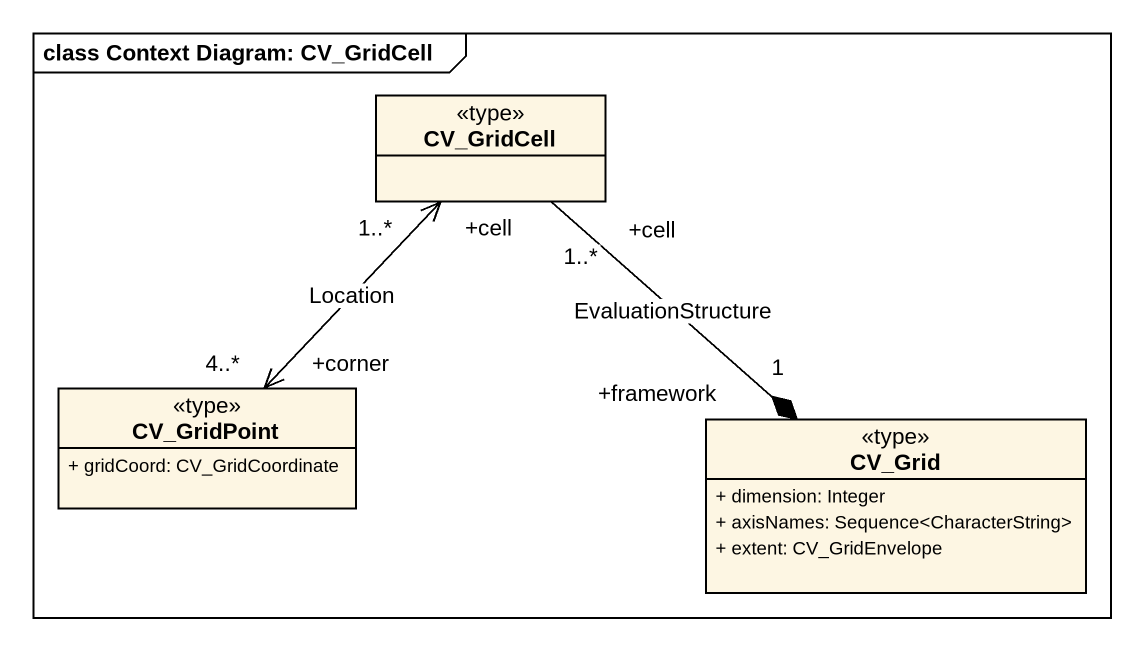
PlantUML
@startuml
mainframe class Context Diagram: CV_GridCell
hide circle
hide empty members
skinparam classAttributeIconSize 0
class CV_GridCell <<type>>
class CV_GridPoint <<type>> {
  + gridCoord: CV_GridCoordinate
}
class CV_Grid <<type>> {
  + dimension: Integer
  + axisNames: Sequence<CharacterString>
  + extent: CV_GridEnvelope
}
CV_GridCell "+cell\n1..*" <--> "+corner\n4..*" CV_GridPoint : Location
CV_GridCell "+cell\n1..*" --* "+framework\n1" CV_Grid : EvaluationStructure
@enduml
